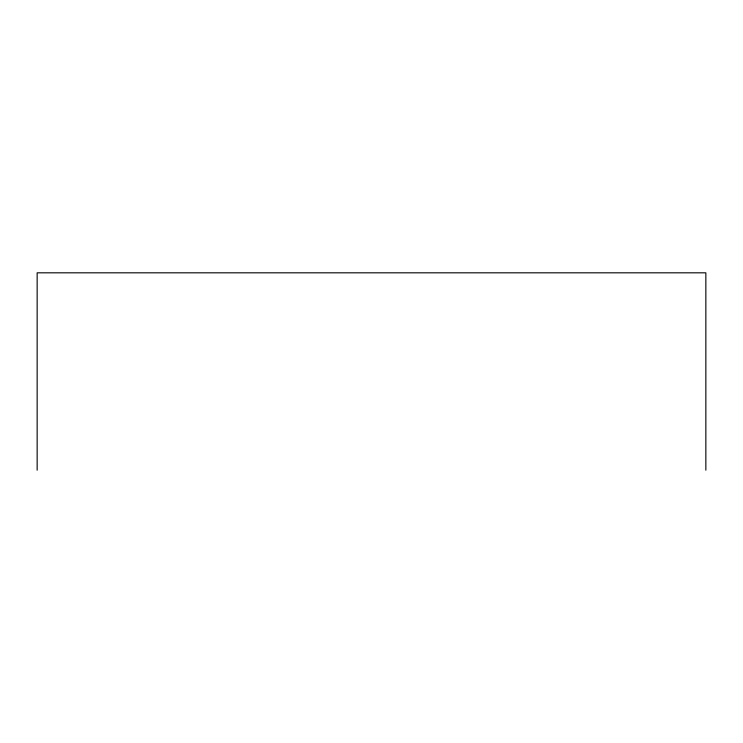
<?xml version="1.0" encoding="UTF-8"?>
<svg xmlns="http://www.w3.org/2000/svg" width="743" height="743" viewBox="0 0 743 743"><rect width="100%" height="100%" fill="white"/><g stroke="black" fill="none" stroke-linecap="round" stroke-linejoin="round"><path stroke-width="1.11" d="M705.85 470.18L705.85 272.82L37.15 272.82L37.15 470.18"/></g></svg>
